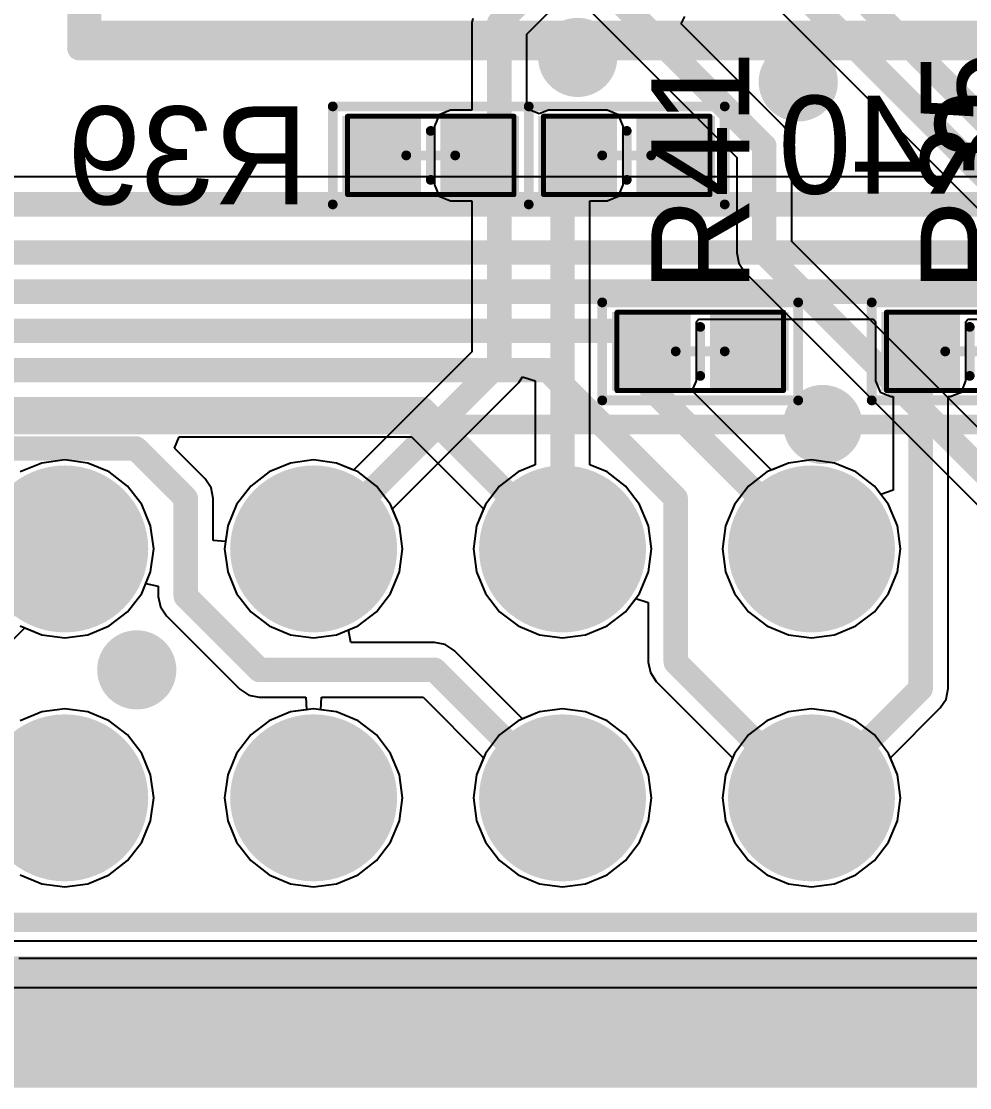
# Model space of a CAD drawing. Header units: millimetres. Extents: x 118 to 288, y 159 to 220.
# Drawn here: x 196.32 to 206, y 177.26 to 188.14 of the extents above; entities that cross this region are included whole.
import ezdxf

# ---------------------------------------------------------------- set-up
doc = ezdxf.new("R2010")
doc.units = ezdxf.units.MM
for name, color, linetype in [('BottomLayer', 5, 'Continuous'), ('BottomOverlay', 54, 'Continuous'), ('BottomPaste', 16, 'Continuous'), ('BottomSolder', 6, 'Continuous'), ('InternalPlane1', 76, 'Continuous'), ('InternalPlane2', 16, 'Continuous'), ('KeepOutLayer', 6, 'Continuous'), ('Mechanical1', 6, 'Continuous'), ('Mechanical13', 56, 'Continuous'), ('Mechanical15', 56, 'Continuous'), ('MultiLayer', 9, 'Continuous'), ('PadHoleLayer', 156, 'Continuous'), ('TopLayer', 1, 'Continuous'), ('TopOverlay', 2, 'Continuous'), ('TopPaste', 8, 'Continuous'), ('TopSolder', 216, 'Continuous'), ('ViaHoleLayer', 16, 'Continuous')]:
    doc.layers.add(name, color=color, linetype=linetype)

# ---------------------------------------------------------------- blocks, each defined once
blk = doc.blocks.new('______2_10_B_15')
at = {"layer": 'BottomLayer', "const_width": 0.75}
for points in [[(-6.725, 1.27, 1), (-5.975, 1.27, 1)], [(-4.185, 1.27, 1), (-3.435, 1.27, 1)], [(-1.645, 1.27, 1), (-0.895, 1.27, 1)], [(0.895, 1.27, 1), (1.645, 1.27, 1)], [(-6.725, -1.27, 1), (-5.975, -1.27, 1)], [(-4.185, -1.27, 1), (-3.435, -1.27, 1)], [(-1.645, -1.27, 1), (-0.895, -1.27, 1)], [(0.895, -1.27, 1), (1.645, -1.27, 1)]]:
    blk.add_lwpolyline(points, format="xyb", close=True, dxfattribs=at)
at = {"layer": 'BottomOverlay', "const_width": 0.2}
for points in [[(-10.82, 2.54), (12.675, 2.54)], [(-10.82, -2.54), (12.675, -2.54)]]:
    blk.add_lwpolyline(points, dxfattribs=at)
at = {"layer": 'BottomSolder', "const_width": 0.852}
for points in [[(-6.776, 1.27, 1), (-5.924, 1.27, 1)], [(-4.236, 1.27, 1), (-3.384, 1.27, 1)], [(-1.696, 1.27, 1), (-0.844, 1.27, 1)], [(0.844, 1.27, 1), (1.696, 1.27, 1)], [(-6.776, -1.27, 1), (-5.924, -1.27, 1)], [(-4.236, -1.27, 1), (-3.384, -1.27, 1)], [(-1.696, -1.27, 1), (-0.844, -1.27, 1)], [(0.844, -1.27, 1), (1.696, -1.27, 1)]]:
    blk.add_lwpolyline(points, format="xyb", close=True, dxfattribs=at)
at = {"layer": 'InternalPlane1', "const_width": 0.704}
for points in [[(-6.702, 1.27, 1), (-5.998, 1.27, 1)], [(-4.162, 1.27, 1), (-3.458, 1.27, 1)], [(-1.622, 1.27, 1), (-0.918, 1.27, 1)], [(0.918, 1.27, 1), (1.622, 1.27, 1)], [(-6.702, -1.27, 1), (-5.998, -1.27, 1)], [(-4.162, -1.27, 1), (-3.458, -1.27, 1)], [(-1.622, -1.27, 1), (-0.918, -1.27, 1)], [(0.918, -1.27, 1), (1.622, -1.27, 1)]]:
    blk.add_lwpolyline(points, format="xyb", close=True, dxfattribs=at)
at = {"layer": 'InternalPlane2', "const_width": 0.704}
for points in [[(-6.702, 1.27, 1), (-5.998, 1.27, 1)], [(-4.162, 1.27, 1), (-3.458, 1.27, 1)], [(-1.622, 1.27, 1), (-0.918, 1.27, 1)], [(0.918, 1.27, 1), (1.622, 1.27, 1)], [(-6.702, -1.27, 1), (-5.998, -1.27, 1)], [(-4.162, -1.27, 1), (-3.458, -1.27, 1)], [(-1.622, -1.27, 1), (-0.918, -1.27, 1)], [(0.918, -1.27, 1), (1.622, -1.27, 1)]]:
    blk.add_lwpolyline(points, format="xyb", close=True, dxfattribs=at)
at = {"layer": 'MultiLayer', "const_width": 0.75}
for points in [[(-6.725, 1.27, 1), (-5.975, 1.27, 1)], [(-4.185, 1.27, 1), (-3.435, 1.27, 1)], [(-1.645, 1.27, 1), (-0.895, 1.27, 1)], [(0.895, 1.27, 1), (1.645, 1.27, 1)], [(-6.725, -1.27, 1), (-5.975, -1.27, 1)], [(-4.185, -1.27, 1), (-3.435, -1.27, 1)], [(-1.645, -1.27, 1), (-0.895, -1.27, 1)], [(0.895, -1.27, 1), (1.645, -1.27, 1)]]:
    blk.add_lwpolyline(points, format="xyb", close=True, dxfattribs=at)
at = {"layer": 'PadHoleLayer', "const_width": 0.45}
for points in [[(-6.575, 1.27, 1), (-6.125, 1.27, 1)], [(-4.035, 1.27, 1), (-3.585, 1.27, 1)], [(-1.495, 1.27, 1), (-1.045, 1.27, 1)], [(1.045, 1.27, 1), (1.495, 1.27, 1)], [(-6.575, -1.27, 1), (-6.125, -1.27, 1)], [(-4.035, -1.27, 1), (-3.585, -1.27, 1)], [(-1.495, -1.27, 1), (-1.045, -1.27, 1)], [(1.045, -1.27, 1), (1.495, -1.27, 1)]]:
    blk.add_lwpolyline(points, format="xyb", close=True, dxfattribs=at)
at = {"layer": 'TopLayer', "const_width": 0.75}
for points in [[(-6.725, 1.27, 1), (-5.975, 1.27, 1)], [(-4.185, 1.27, 1), (-3.435, 1.27, 1)], [(-1.645, 1.27, 1), (-0.895, 1.27, 1)], [(0.895, 1.27, 1), (1.645, 1.27, 1)], [(-6.725, -1.27, 1), (-5.975, -1.27, 1)], [(-4.185, -1.27, 1), (-3.435, -1.27, 1)], [(-1.645, -1.27, 1), (-0.895, -1.27, 1)], [(0.895, -1.27, 1), (1.645, -1.27, 1)]]:
    blk.add_lwpolyline(points, format="xyb", close=True, dxfattribs=at)
at = {"layer": 'TopSolder', "const_width": 0.852}
for points in [[(-6.776, 1.27, 1), (-5.924, 1.27, 1)], [(-4.236, 1.27, 1), (-3.384, 1.27, 1)], [(-1.696, 1.27, 1), (-0.844, 1.27, 1)], [(0.844, 1.27, 1), (1.696, 1.27, 1)], [(-6.776, -1.27, 1), (-5.924, -1.27, 1)], [(-4.236, -1.27, 1), (-3.384, -1.27, 1)], [(-1.696, -1.27, 1), (-0.844, -1.27, 1)], [(0.844, -1.27, 1), (1.696, -1.27, 1)]]:
    blk.add_lwpolyline(points, format="xyb", close=True, dxfattribs=at)
blk = doc.blocks.new('TDSR1350_97')
at = {"layer": 'TopOverlay', "const_width": 0.254}
for points in [[(-6.105, -8.745), (-6.105, 8.755)], [(-6.105, -8.745), (6.145, -8.745)]]:
    blk.add_lwpolyline(points, dxfattribs=at)
at = {"layer": 'TopOverlay', "const_width": 0.127}
blk.add_lwpolyline([(-6.168, -8.745, 1), (-6.041, -8.745, 1)], format="xyb", close=True, dxfattribs=at)
blk.add_lwpolyline([(-6.168, -8.745, 1), (-6.041, -8.745, 1)], format="xyb", close=True, dxfattribs=at)
blk = doc.blocks.new('0402__129')
at = {"layer": 'Mechanical15'}
for points, const_width in [([(-0.4, 0.85), (0.4, 0.85)], 0.05), ([(-0.4, 0.85), (-0.4, -0.85)], 0.05), ([(0.4, 0.85), (0.4, -0.85)], 0.05), ([(0, 0.25), (0, -0.25)], 0.1), ([(-0.25, 0), (0.25, 0)], 0.1), ([(-0.4, -0.85), (0.4, -0.85)], 0.05)]:
    blk.add_lwpolyline(points, dxfattribs=dict(at, const_width=const_width))
for points, const_width in [([(-0.412, 0.85, 1), (-0.387, 0.85, 1)], 0.025), ([(-0.412, 0.85, 1), (-0.387, 0.85, 1)], 0.025), ([(0.387, 0.85, 1), (0.412, 0.85, 1)], 0.025), ([(0.387, 0.85, 1), (0.412, 0.85, 1)], 0.025), ([(-0.025, 0.25, 1), (0.025, 0.25, 1)], 0.05), ([(-0.275, 0, 1), (-0.225, 0, 1)], 0.05), ([(0.225, 0, 1), (0.275, 0, 1)], 0.05), ([(-0.025, -0.25, 1), (0.025, -0.25, 1)], 0.05), ([(-0.412, -0.85, 1), (-0.387, -0.85, 1)], 0.025), ([(-0.412, -0.85, 1), (-0.387, -0.85, 1)], 0.025), ([(0.387, -0.85, 1), (0.412, -0.85, 1)], 0.025), ([(0.387, -0.85, 1), (0.412, -0.85, 1)], 0.025)]:
    blk.add_lwpolyline(points, format="xyb", close=True, dxfattribs=dict(at, const_width=const_width))
at = {"layer": 'TopLayer'}
for points in [[(0.3, 0.8), (-0.3, 0.8), (0.3, 0.2), (-0.3, 0.2)], [(0.3, -0.2), (-0.3, -0.2), (0.3, -0.8), (-0.3, -0.8)]]:
    blk.add_solid(points, dxfattribs=at)
at = {"layer": 'TopOverlay', "const_width": 0.1}
for points in [[(-0.5, 1), (-0.5, -1)], [(-0.5, 1), (0.5, 1)], [(0.5, 1), (0.5, -1)], [(-0.5, -1), (0.5, -1)]]:
    blk.add_lwpolyline(points, dxfattribs=at)
at = {"layer": 'TopOverlay', "const_width": 0.05}
for points in [[(-0.525, 1, 1), (-0.475, 1, 1)], [(-0.525, 1, 1), (-0.475, 1, 1)], [(0.475, 1, 1), (0.525, 1, 1)], [(0.475, 1, 1), (0.525, 1, 1)], [(-0.525, -1, 1), (-0.475, -1, 1)], [(-0.525, -1, 1), (-0.475, -1, 1)], [(0.475, -1, 1), (0.525, -1, 1)], [(0.475, -1, 1), (0.525, -1, 1)]]:
    blk.add_lwpolyline(points, format="xyb", close=True, dxfattribs=at)
at = {"layer": 'TopPaste'}
for points in [[(0.3, 0.8), (-0.3, 0.8), (0.3, 0.2), (-0.3, 0.2)], [(0.3, -0.2), (-0.3, -0.2), (0.3, -0.8), (-0.3, -0.8)]]:
    blk.add_solid(points, dxfattribs=at)
at = {"layer": 'TopSolder'}
for points in [[(0.402, 0.902), (-0.402, 0.902), (0.402, 0.098), (-0.402, 0.098)], [(0.402, -0.098), (-0.402, -0.098), (0.402, -0.902), (-0.402, -0.902)]]:
    blk.add_solid(points, dxfattribs=at)
blk = doc.blocks.new('0402__B_133')
at = {"layer": 'BottomLayer'}
for points in [[(0.3, 0.8), (-0.3, 0.8), (0.3, 0.2), (-0.3, 0.2)], [(0.3, -0.2), (-0.3, -0.2), (0.3, -0.8), (-0.3, -0.8)]]:
    blk.add_solid(points, dxfattribs=at)
at = {"layer": 'BottomOverlay', "const_width": 0.1}
for points in [[(-0.5, 1), (-0.5, -1)], [(-0.5, 1), (0.5, 1)], [(0.5, 1), (0.5, -1)], [(-0.5, -1), (0.5, -1)]]:
    blk.add_lwpolyline(points, dxfattribs=at)
at = {"layer": 'BottomOverlay', "const_width": 0.05}
for points in [[(-0.525, 1, 1), (-0.475, 1, 1)], [(-0.525, 1, 1), (-0.475, 1, 1)], [(0.475, 1, 1), (0.525, 1, 1)], [(0.475, 1, 1), (0.525, 1, 1)], [(-0.525, -1, 1), (-0.475, -1, 1)], [(-0.525, -1, 1), (-0.475, -1, 1)], [(0.475, -1, 1), (0.525, -1, 1)], [(0.475, -1, 1), (0.525, -1, 1)]]:
    blk.add_lwpolyline(points, format="xyb", close=True, dxfattribs=at)
at = {"layer": 'BottomPaste'}
for points in [[(0.3, 0.8), (-0.3, 0.8), (0.3, 0.2), (-0.3, 0.2)], [(0.3, -0.2), (-0.3, -0.2), (0.3, -0.8), (-0.3, -0.8)]]:
    blk.add_solid(points, dxfattribs=at)
at = {"layer": 'BottomSolder'}
for points in [[(0.402, 0.902), (-0.402, 0.902), (0.402, 0.098), (-0.402, 0.098)], [(0.402, -0.098), (-0.402, -0.098), (0.402, -0.902), (-0.402, -0.902)]]:
    blk.add_solid(points, dxfattribs=at)
at = {"layer": 'Mechanical15'}
for points, const_width in [([(-0.4, 0.85), (0.4, 0.85)], 0.05), ([(-0.4, 0.85), (-0.4, -0.85)], 0.05), ([(0.4, 0.85), (0.4, -0.85)], 0.05), ([(0, 0.25), (0, -0.25)], 0.1), ([(-0.25, 0), (0.25, 0)], 0.1), ([(-0.4, -0.85), (0.4, -0.85)], 0.05)]:
    blk.add_lwpolyline(points, dxfattribs=dict(at, const_width=const_width))
for points, const_width in [([(-0.412, 0.85, 1), (-0.387, 0.85, 1)], 0.025), ([(-0.412, 0.85, 1), (-0.387, 0.85, 1)], 0.025), ([(0.387, 0.85, 1), (0.412, 0.85, 1)], 0.025), ([(0.387, 0.85, 1), (0.412, 0.85, 1)], 0.025), ([(-0.025, 0.25, 1), (0.025, 0.25, 1)], 0.05), ([(-0.275, 0, 1), (-0.225, 0, 1)], 0.05), ([(0.225, 0, 1), (0.275, 0, 1)], 0.05), ([(-0.025, -0.25, 1), (0.025, -0.25, 1)], 0.05), ([(-0.412, -0.85, 1), (-0.387, -0.85, 1)], 0.025), ([(-0.412, -0.85, 1), (-0.387, -0.85, 1)], 0.025), ([(0.387, -0.85, 1), (0.412, -0.85, 1)], 0.025), ([(0.387, -0.85, 1), (0.412, -0.85, 1)], 0.025)]:
    blk.add_lwpolyline(points, format="xyb", close=True, dxfattribs=dict(at, const_width=const_width))
blk = doc.blocks.new('0402__B_134')
at = {"layer": 'BottomLayer'}
for points in [[(0.3, 0.8), (-0.3, 0.8), (0.3, 0.2), (-0.3, 0.2)], [(0.3, -0.2), (-0.3, -0.2), (0.3, -0.8), (-0.3, -0.8)]]:
    blk.add_solid(points, dxfattribs=at)
at = {"layer": 'BottomOverlay', "const_width": 0.1}
for points in [[(-0.5, -1), (-0.5, 1)], [(0.5, 1), (-0.5, 1)], [(0.5, -1), (0.5, 1)], [(0.5, -1), (-0.5, -1)]]:
    blk.add_lwpolyline(points, dxfattribs=at)
at = {"layer": 'BottomOverlay', "const_width": 0.05}
for points in [[(-0.525, 1, 1), (-0.475, 1, 1)], [(-0.525, 1, 1), (-0.475, 1, 1)], [(0.475, 1, 1), (0.525, 1, 1)], [(0.475, 1, 1), (0.525, 1, 1)], [(-0.525, -1, 1), (-0.475, -1, 1)], [(-0.525, -1, 1), (-0.475, -1, 1)], [(0.475, -1, 1), (0.525, -1, 1)], [(0.475, -1, 1), (0.525, -1, 1)]]:
    blk.add_lwpolyline(points, format="xyb", close=True, dxfattribs=at)
at = {"layer": 'BottomPaste'}
for points in [[(0.3, 0.8), (-0.3, 0.8), (0.3, 0.2), (-0.3, 0.2)], [(0.3, -0.2), (-0.3, -0.2), (0.3, -0.8), (-0.3, -0.8)]]:
    blk.add_solid(points, dxfattribs=at)
at = {"layer": 'BottomSolder'}
for points in [[(0.402, 0.902), (-0.402, 0.902), (0.402, 0.098), (-0.402, 0.098)], [(0.402, -0.098), (-0.402, -0.098), (0.402, -0.902), (-0.402, -0.902)]]:
    blk.add_solid(points, dxfattribs=at)
at = {"layer": 'Mechanical15'}
for points, const_width in [([(0.4, 0.85), (-0.4, 0.85)], 0.05), ([(-0.4, -0.85), (-0.4, 0.85)], 0.05), ([(0.4, -0.85), (0.4, 0.85)], 0.05), ([(0, -0.25), (0, 0.25)], 0.1), ([(0.25, 0), (-0.25, 0)], 0.1), ([(0.4, -0.85), (-0.4, -0.85)], 0.05)]:
    blk.add_lwpolyline(points, dxfattribs=dict(at, const_width=const_width))
for points, const_width in [([(-0.412, 0.85, 1), (-0.387, 0.85, 1)], 0.025), ([(-0.412, 0.85, 1), (-0.387, 0.85, 1)], 0.025), ([(0.387, 0.85, 1), (0.412, 0.85, 1)], 0.025), ([(0.387, 0.85, 1), (0.412, 0.85, 1)], 0.025), ([(-0.025, 0.25, 1), (0.025, 0.25, 1)], 0.05), ([(-0.275, 0, 1), (-0.225, 0, 1)], 0.05), ([(0.225, 0, 1), (0.275, 0, 1)], 0.05), ([(-0.025, -0.25, 1), (0.025, -0.25, 1)], 0.05), ([(-0.412, -0.85, 1), (-0.387, -0.85, 1)], 0.025), ([(-0.412, -0.85, 1), (-0.387, -0.85, 1)], 0.025), ([(0.387, -0.85, 1), (0.412, -0.85, 1)], 0.025), ([(0.387, -0.85, 1), (0.412, -0.85, 1)], 0.025)]:
    blk.add_lwpolyline(points, format="xyb", close=True, dxfattribs=dict(at, const_width=const_width))
blk = doc.blocks.new('0402__135')
at = {"layer": 'Mechanical15'}
for points, const_width in [([(-0.4, 0.85), (0.4, 0.85)], 0.05), ([(-0.4, 0.85), (-0.4, -0.85)], 0.05), ([(0.4, 0.85), (0.4, -0.85)], 0.05), ([(0, 0.25), (0, -0.25)], 0.1), ([(-0.25, 0), (0.25, 0)], 0.1), ([(-0.4, -0.85), (0.4, -0.85)], 0.05)]:
    blk.add_lwpolyline(points, dxfattribs=dict(at, const_width=const_width))
for points, const_width in [([(-0.412, 0.85, 1), (-0.387, 0.85, 1)], 0.025), ([(-0.412, 0.85, 1), (-0.387, 0.85, 1)], 0.025), ([(0.387, 0.85, 1), (0.412, 0.85, 1)], 0.025), ([(0.387, 0.85, 1), (0.412, 0.85, 1)], 0.025), ([(-0.025, 0.25, 1), (0.025, 0.25, 1)], 0.05), ([(-0.275, 0, 1), (-0.225, 0, 1)], 0.05), ([(0.225, 0, 1), (0.275, 0, 1)], 0.05), ([(-0.025, -0.25, 1), (0.025, -0.25, 1)], 0.05), ([(-0.412, -0.85, 1), (-0.387, -0.85, 1)], 0.025), ([(-0.412, -0.85, 1), (-0.387, -0.85, 1)], 0.025), ([(0.387, -0.85, 1), (0.412, -0.85, 1)], 0.025), ([(0.387, -0.85, 1), (0.412, -0.85, 1)], 0.025)]:
    blk.add_lwpolyline(points, format="xyb", close=True, dxfattribs=dict(at, const_width=const_width))
at = {"layer": 'TopLayer'}
for points in [[(0.3, 0.8), (-0.3, 0.8), (0.3, 0.2), (-0.3, 0.2)], [(0.3, -0.2), (-0.3, -0.2), (0.3, -0.8), (-0.3, -0.8)]]:
    blk.add_solid(points, dxfattribs=at)
at = {"layer": 'TopOverlay', "const_width": 0.1}
for points in [[(-0.5, 1), (-0.5, -1)], [(-0.5, 1), (0.5, 1)], [(0.5, 1), (0.5, -1)], [(-0.5, -1), (0.5, -1)]]:
    blk.add_lwpolyline(points, dxfattribs=at)
at = {"layer": 'TopOverlay', "const_width": 0.05}
for points in [[(-0.525, 1, 1), (-0.475, 1, 1)], [(-0.525, 1, 1), (-0.475, 1, 1)], [(0.475, 1, 1), (0.525, 1, 1)], [(0.475, 1, 1), (0.525, 1, 1)], [(-0.525, -1, 1), (-0.475, -1, 1)], [(-0.525, -1, 1), (-0.475, -1, 1)], [(0.475, -1, 1), (0.525, -1, 1)], [(0.475, -1, 1), (0.525, -1, 1)]]:
    blk.add_lwpolyline(points, format="xyb", close=True, dxfattribs=at)
at = {"layer": 'TopPaste'}
for points in [[(0.3, 0.8), (-0.3, 0.8), (0.3, 0.2), (-0.3, 0.2)], [(0.3, -0.2), (-0.3, -0.2), (0.3, -0.8), (-0.3, -0.8)]]:
    blk.add_solid(points, dxfattribs=at)
at = {"layer": 'TopSolder'}
for points in [[(0.402, 0.902), (-0.402, 0.902), (0.402, 0.098), (-0.402, 0.098)], [(0.402, -0.098), (-0.402, -0.098), (0.402, -0.902), (-0.402, -0.902)]]:
    blk.add_solid(points, dxfattribs=at)

msp = doc.modelspace()

# ---------------------------------------------------------------- linework, layer by layer
at = {"layer": 'BottomLayer'}
for p, q in [((201.983, 188.396), (203.623, 186.755)), ((201.48, 188.013), (201.81, 188.343)), ((204.02, 188.293), (208.47, 183.843)), ((200.928, 188.171), (200.92, 188.129)), ((203.055, 188.116), (203.094, 188.193)), ((200.92, 188.129), (200.92, 187.237)), ((204.102, 187.07), (203.055, 188.116)), ((201.48, 187.251), (201.48, 188.013)), ((200.585, 187.19), (200.538, 187.075)), ((200.7, 187.237), (200.585, 187.19)), ((200.92, 187.237), (200.7, 187.237)), ((201.607, 187.199), (201.48, 187.251)), ((201.7, 187.237), (201.607, 187.199)), ((202.3, 187.237), (201.7, 187.237)), ((202.415, 187.19), (202.3, 187.237)), ((202.462, 187.075), (202.415, 187.19)), ((200.538, 187.075), (200.538, 186.475)), ((202.462, 186.475), (202.462, 187.075)), ((204.163, 186.979), (204.102, 187.07)), ((204.184, 186.872), (204.163, 186.979)), ((204.184, 185.897), (204.184, 186.872)), ((203.623, 186.755), (203.623, 185.781)), ((200.538, 186.475), (200.585, 186.36)), ((202.415, 186.36), (202.462, 186.475)), ((200.585, 186.36), (200.7, 186.313)), ((200.7, 186.313), (200.92, 186.313)), ((200.92, 186.313), (200.92, 184.771)), ((202.125, 183.617), (202.125, 186.313)), ((202.125, 186.313), (202.3, 186.313)), ((202.3, 186.313), (202.415, 186.36)), ((206.517, 183.564), (204.184, 185.897)), ((203.623, 185.781), (203.644, 185.674)), ((203.644, 185.674), (203.705, 185.583)), ((203.705, 185.583), (206.12, 183.168)), ((200.92, 184.771), (199.713, 183.564)), ((200.11, 183.168), (201.398, 184.456)), ((201.398, 184.456), (201.438, 184.515)), ((201.438, 184.515), (201.565, 184.476)), ((201.565, 184.476), (201.565, 183.617)), ((196.53, 183.636), (196.311, 183.546)), ((196.765, 183.667), (196.53, 183.636)), ((197, 183.636), (196.765, 183.667)), ((197.219, 183.546), (197, 183.636)), ((199.07, 183.636), (198.851, 183.546)), ((199.305, 183.667), (199.07, 183.636)), ((199.54, 183.636), (199.305, 183.667)), ((199.713, 183.564), (199.54, 183.636)), ((201.565, 183.617), (201.391, 183.546)), ((202.299, 183.546), (202.125, 183.617)), ((204.15, 183.636), (203.931, 183.546)), ((204.385, 183.667), (204.15, 183.636)), ((204.62, 183.636), (204.385, 183.667)), ((204.839, 183.546), (204.62, 183.636)), ((197.407, 183.401), (197.219, 183.546)), ((198.851, 183.546), (198.663, 183.401)), ((201.391, 183.546), (201.203, 183.401)), ((202.487, 183.401), (202.299, 183.546)), ((203.931, 183.546), (203.743, 183.401)), ((205.027, 183.401), (204.839, 183.546)), ((197.551, 183.213), (197.407, 183.401)), ((198.663, 183.401), (198.519, 183.213)), ((201.203, 183.401), (201.059, 183.213)), ((202.631, 183.213), (202.487, 183.401)), ((203.743, 183.401), (203.599, 183.213)), ((205.171, 183.213), (205.027, 183.401)), ((197.642, 182.994), (197.551, 183.213)), ((198.519, 183.213), (198.428, 182.994)), ((200.182, 182.994), (200.11, 183.168)), ((201.059, 183.213), (200.968, 182.994)), ((202.722, 182.994), (202.631, 183.213)), ((203.599, 183.213), (203.508, 182.994)), ((205.262, 182.994), (205.171, 183.213)), ((197.673, 182.759), (197.642, 182.994)), ((198.428, 182.994), (198.397, 182.759)), ((200.213, 182.759), (200.182, 182.994)), ((200.968, 182.994), (200.937, 182.759)), ((202.753, 182.759), (202.722, 182.994)), ((203.508, 182.994), (203.477, 182.759)), ((205.293, 182.759), (205.262, 182.994)), ((197.642, 182.524), (197.673, 182.759)), ((198.397, 182.759), (198.428, 182.524)), ((200.182, 182.524), (200.213, 182.759)), ((200.937, 182.759), (200.968, 182.524)), ((202.722, 182.524), (202.753, 182.759)), ((203.477, 182.759), (203.508, 182.524)), ((205.262, 182.524), (205.293, 182.759)), ((197.551, 182.306), (197.642, 182.524)), ((198.428, 182.524), (198.519, 182.306)), ((200.091, 182.306), (200.182, 182.524)), ((200.968, 182.524), (201.059, 182.306)), ((202.631, 182.306), (202.722, 182.524)), ((203.508, 182.524), (203.599, 182.306)), ((205.171, 182.306), (205.262, 182.524)), ((197.407, 182.118), (197.551, 182.306)), ((198.519, 182.306), (198.663, 182.118)), ((199.947, 182.118), (200.091, 182.306)), ((201.059, 182.306), (201.203, 182.118)), ((202.487, 182.118), (202.631, 182.306)), ((203.599, 182.306), (203.743, 182.118)), ((205.027, 182.118), (205.171, 182.306)), ((197.219, 181.973), (197.407, 182.118)), ((198.663, 182.118), (198.851, 181.973)), ((199.759, 181.973), (199.947, 182.118)), ((201.203, 182.118), (201.391, 181.973)), ((202.299, 181.973), (202.487, 182.118)), ((203.743, 182.118), (203.931, 181.973)), ((204.839, 181.973), (205.027, 182.118)), ((196.311, 181.973), (196.53, 181.883)), ((197, 181.883), (197.219, 181.973)), ((198.851, 181.973), (199.07, 181.883)), ((199.54, 181.883), (199.759, 181.973)), ((201.391, 181.973), (201.61, 181.883)), ((202.08, 181.883), (202.299, 181.973)), ((203.931, 181.973), (204.15, 181.883)), ((204.62, 181.883), (204.839, 181.973)), ((196.53, 181.883), (196.765, 181.852)), ((196.765, 181.852), (197, 181.883)), ((199.07, 181.883), (199.305, 181.852)), ((199.305, 181.852), (199.54, 181.883)), ((201.61, 181.883), (201.845, 181.852)), ((201.845, 181.852), (202.08, 181.883)), ((204.15, 181.883), (204.385, 181.852)), ((204.385, 181.852), (204.62, 181.883)), ((196.53, 181.096), (196.311, 181.006)), ((196.765, 181.127), (196.53, 181.096)), ((197, 181.096), (196.765, 181.127)), ((197.219, 181.006), (197, 181.096)), ((199.07, 181.096), (198.851, 181.006)), ((199.305, 181.127), (199.07, 181.096)), ((199.54, 181.096), (199.305, 181.127)), ((199.759, 181.006), (199.54, 181.096)), ((201.61, 181.096), (201.391, 181.006)), ((201.845, 181.127), (201.61, 181.096)), ((202.08, 181.096), (201.845, 181.127)), ((202.299, 181.006), (202.08, 181.096)), ((204.15, 181.096), (203.931, 181.006)), ((204.385, 181.127), (204.15, 181.096)), ((204.62, 181.096), (204.385, 181.127)), ((204.839, 181.006), (204.62, 181.096)), ((197.407, 180.861), (197.219, 181.006)), ((198.851, 181.006), (198.663, 180.861)), ((199.947, 180.861), (199.759, 181.006)), ((201.391, 181.006), (201.203, 180.861)), ((202.487, 180.861), (202.299, 181.006)), ((203.931, 181.006), (203.743, 180.861)), ((205.027, 180.861), (204.839, 181.006)), ((197.551, 180.673), (197.407, 180.861)), ((198.663, 180.861), (198.519, 180.673)), ((200.091, 180.673), (199.947, 180.861)), ((201.203, 180.861), (201.059, 180.673)), ((202.631, 180.673), (202.487, 180.861)), ((203.743, 180.861), (203.599, 180.673)), ((205.171, 180.673), (205.027, 180.861)), ((197.642, 180.454), (197.551, 180.673)), ((198.519, 180.673), (198.428, 180.454)), ((200.182, 180.454), (200.091, 180.673)), ((201.059, 180.673), (200.968, 180.454)), ((202.722, 180.454), (202.631, 180.673)), ((203.599, 180.673), (203.508, 180.454)), ((205.262, 180.454), (205.171, 180.673)), ((197.673, 180.219), (197.642, 180.454)), ((198.428, 180.454), (198.397, 180.219)), ((200.213, 180.219), (200.182, 180.454)), ((200.968, 180.454), (200.937, 180.219)), ((202.753, 180.219), (202.722, 180.454)), ((203.508, 180.454), (203.477, 180.219)), ((205.293, 180.219), (205.262, 180.454)), ((197.642, 179.984), (197.673, 180.219)), ((198.397, 180.219), (198.428, 179.984)), ((200.182, 179.984), (200.213, 180.219)), ((200.937, 180.219), (200.968, 179.984)), ((202.722, 179.984), (202.753, 180.219)), ((203.477, 180.219), (203.508, 179.984)), ((205.262, 179.984), (205.293, 180.219)), ((197.551, 179.766), (197.642, 179.984)), ((198.428, 179.984), (198.519, 179.766)), ((200.091, 179.766), (200.182, 179.984)), ((200.968, 179.984), (201.059, 179.766)), ((202.631, 179.766), (202.722, 179.984)), ((203.508, 179.984), (203.599, 179.766)), ((205.171, 179.766), (205.262, 179.984)), ((197.407, 179.578), (197.551, 179.766)), ((198.519, 179.766), (198.663, 179.578)), ((199.947, 179.578), (200.091, 179.766)), ((201.059, 179.766), (201.203, 179.578)), ((202.487, 179.578), (202.631, 179.766)), ((203.599, 179.766), (203.743, 179.578)), ((205.027, 179.578), (205.171, 179.766)), ((197.219, 179.433), (197.407, 179.578)), ((198.663, 179.578), (198.851, 179.433)), ((199.759, 179.433), (199.947, 179.578)), ((201.203, 179.578), (201.391, 179.433)), ((202.299, 179.433), (202.487, 179.578)), ((203.743, 179.578), (203.931, 179.433)), ((204.839, 179.433), (205.027, 179.578)), ((196.311, 179.433), (196.53, 179.343)), ((196.53, 179.343), (196.765, 179.312)), ((196.765, 179.312), (197, 179.343)), ((197, 179.343), (197.219, 179.433)), ((198.851, 179.433), (199.07, 179.343)), ((199.07, 179.343), (199.305, 179.312)), ((199.305, 179.312), (199.54, 179.343)), ((199.54, 179.343), (199.759, 179.433)), ((201.391, 179.433), (201.61, 179.343)), ((201.61, 179.343), (201.845, 179.312)), ((201.845, 179.312), (202.08, 179.343)), ((202.08, 179.343), (202.299, 179.433)), ((203.931, 179.433), (204.15, 179.343)), ((204.15, 179.343), (204.385, 179.312)), ((204.385, 179.312), (204.62, 179.343)), ((204.62, 179.343), (204.839, 179.433)), ((210.527, 178.581), (196.296, 178.581))]:
    msp.add_line(p, q, dxfattribs=at)
for points, const_width in [([(202.012, 188.763), (203.903, 186.872)], 0.25), ([(204.618, 188.657), (206.75, 186.525)], 0.25), ([(201.2, 188.129), (201.612, 188.541)], 0.25), ([(204.218, 188.491), (208.75, 183.959)], 0.25), ([(201.2, 186.775), (201.2, 188.129)], 0.25), ([(203.903, 185.781), (203.903, 186.872)], 0.25), ([(201.2, 184.654), (201.2, 186.775)], 0.25), ([(201.845, 186.62), (202, 186.775)], 0.25), ([(201.845, 182.759), (201.845, 186.62)], 0.25), ([(203.903, 185.781), (206.925, 182.759)], 0.25), ([(199.305, 182.759), (201.2, 184.654)], 0.25), ([(199.138, 182.927), (199.305, 182.759)], 0.25), ([(196.169, 178.275), (253.039, 178.275)], 0.3)]:
    msp.add_lwpolyline(points, dxfattribs=dict(at, const_width=const_width))
for points, const_width in [([(201.138, 188.129, 1), (201.263, 188.129, 1)], 0.125), ([(201.138, 188.129, 1), (201.263, 188.129, 1)], 0.125), ([(201.825, 187.775, 1), (202.175, 187.775, 1)], 0.35), ([(204.075, 187.525, 1), (204.425, 187.525, 1)], 0.35), ([(203.841, 186.872, 1), (203.966, 186.872, 1)], 0.125), ([(203.841, 186.872, 1), (203.966, 186.872, 1)], 0.125), ([(201.138, 186.775, 1), (201.263, 186.775, 1)], 0.125), ([(201.138, 186.775, 1), (201.263, 186.775, 1)], 0.125), ([(201.938, 186.775, 1), (202.062, 186.775, 1)], 0.125), ([(201.783, 186.62, 1), (201.908, 186.62, 1)], 0.125), ([(201.783, 186.62, 1), (201.908, 186.62, 1)], 0.125), ([(203.841, 185.781, 1), (203.966, 185.781, 1)], 0.125), ([(203.841, 185.781, 1), (203.966, 185.781, 1)], 0.125), ([(201.138, 184.654, 1), (201.263, 184.654, 1)], 0.125), ([(201.138, 184.654, 1), (201.263, 184.654, 1)], 0.125), ([(204.325, 184.029, 1), (204.675, 184.029, 1)], 0.35), ([(199.075, 182.927, 1), (199.2, 182.927, 1)], 0.125), ([(199.243, 182.759, 1), (199.368, 182.759, 1)], 0.125), ([(199.243, 182.759, 1), (199.368, 182.759, 1)], 0.125), ([(201.783, 182.759, 1), (201.908, 182.759, 1)], 0.125), ([(197.325, 181.525, 1), (197.675, 181.525, 1)], 0.35)]:
    msp.add_lwpolyline(points, format="xyb", close=True, dxfattribs=dict(at, const_width=const_width))
at = {"layer": 'InternalPlane1'}
msp.add_line((237.939, 178.28), (168.29, 178.28), dxfattribs=at)
at = {"layer": 'InternalPlane1', "const_width": 1.016}
msp.add_lwpolyline([(168.29, 177.769), (237.939, 177.769)], dxfattribs=at)
at = {"layer": 'InternalPlane2'}
msp.add_line((237.939, 178.28), (182.331, 178.28), dxfattribs=at)
at = {"layer": 'InternalPlane2', "const_width": 0.404}
for points in [[(201.798, 187.775, 1), (202.202, 187.775, 1)], [(204.048, 187.525, 1), (204.452, 187.525, 1)], [(204.298, 184.029, 1), (204.702, 184.029, 1)], [(197.298, 181.525, 1), (197.702, 181.525, 1)]]:
    msp.add_lwpolyline(points, format="xyb", close=True, dxfattribs=at)
at = {"layer": 'InternalPlane2', "const_width": 1.016}
msp.add_lwpolyline([(168.29, 177.769), (237.939, 177.769)], dxfattribs=at)
at = {"layer": 'KeepOutLayer', "const_width": 0.25}
msp.add_lwpolyline([(168.29, 177.769), (237.939, 177.769)], dxfattribs=at)
at = {"layer": 'Mechanical1', "const_width": 0.25}
for points in [[(196.915, 187.869), (196.915, 205.669)], [(196.915, 187.869), (209.315, 187.869)]]:
    msp.add_lwpolyline(points, dxfattribs=at)
at = {"layer": 'Mechanical1', "const_width": 0.125}
msp.add_lwpolyline([(196.852, 187.869, 1), (196.977, 187.869, 1)], format="xyb", close=True, dxfattribs=at)
msp.add_lwpolyline([(196.852, 187.869, 1), (196.977, 187.869, 1)], format="xyb", close=True, dxfattribs=at)
at = {"layer": 'Mechanical13', "const_width": 0.25}
msp.add_lwpolyline([(168.29, 177.769), (237.939, 177.769)], dxfattribs=at)
at = {"layer": 'MultiLayer', "const_width": 0.35}
for points in [[(201.825, 187.775, 1), (202.175, 187.775, 1)], [(204.075, 187.525, 1), (204.425, 187.525, 1)], [(204.325, 184.029, 1), (204.675, 184.029, 1)], [(197.325, 181.525, 1), (197.675, 181.525, 1)]]:
    msp.add_lwpolyline(points, format="xyb", close=True, dxfattribs=at)
at = {"layer": 'TopLayer'}
for p, q in [((228.091, 186.555), (193.007, 186.555)), ((203.212, 185.075), (203.232, 185.104)), ((203.232, 185.104), (205.018, 185.104)), ((205.018, 185.104), (205.038, 185.075)), ((205.962, 185.075), (205.982, 185.104)), ((205.982, 185.104), (208.018, 185.104)), ((203.212, 184.475), (203.212, 185.075)), ((205.038, 185.075), (205.038, 184.475)), ((205.962, 184.475), (205.962, 185.075)), ((203.169, 184.371), (203.212, 184.475)), ((205.038, 184.475), (205.085, 184.36)), ((205.915, 184.36), (205.962, 184.475)), ((203.977, 183.564), (203.169, 184.371)), ((205.085, 184.36), (205.2, 184.313)), ((205.8, 184.313), (205.915, 184.36)), ((205.2, 184.313), (205.22, 184.313)), ((205.22, 184.313), (205.22, 183.359)), ((205.78, 181.334), (205.78, 184.313)), ((205.78, 184.313), (205.8, 184.313)), ((197.885, 183.787), (197.933, 183.904)), ((197.933, 183.904), (200.304, 183.904)), ((200.304, 183.904), (201.04, 183.168)), ((198.198, 183.473), (197.885, 183.787)), ((199.07, 183.636), (198.851, 183.546)), ((199.305, 183.667), (199.07, 183.636)), ((199.54, 183.636), (199.305, 183.667)), ((199.759, 183.546), (199.54, 183.636)), ((204.15, 183.636), (203.977, 183.564)), ((204.385, 183.667), (204.15, 183.636)), ((204.62, 183.636), (204.385, 183.667)), ((204.839, 183.546), (204.62, 183.636)), ((198.259, 183.382), (198.198, 183.473)), ((198.851, 183.546), (198.663, 183.401)), ((199.947, 183.401), (199.759, 183.546)), ((205.027, 183.401), (204.839, 183.546)), ((198.28, 183.275), (198.259, 183.382)), ((198.663, 183.401), (198.519, 183.213)), ((200.091, 183.213), (199.947, 183.401)), ((205.093, 183.316), (205.027, 183.401)), ((198.28, 182.845), (198.28, 183.275)), ((205.22, 183.359), (205.093, 183.316)), ((198.519, 183.213), (198.428, 182.994)), ((200.182, 182.994), (200.091, 183.213)), ((201.04, 183.168), (200.968, 182.994)), ((198.428, 182.994), (198.407, 182.836)), ((200.213, 182.759), (200.182, 182.994)), ((200.968, 182.994), (200.937, 182.759)), ((198.407, 182.836), (198.28, 182.845)), ((200.182, 182.524), (200.213, 182.759)), ((200.937, 182.759), (200.968, 182.524)), ((200.091, 182.306), (200.182, 182.524)), ((200.968, 182.524), (201.059, 182.306)), ((197.551, 182.306), (197.593, 182.406)), ((197.593, 182.406), (197.72, 182.38)), ((197.407, 182.118), (197.551, 182.306)), ((197.72, 182.38), (197.72, 182.275)), ((197.72, 182.275), (197.741, 182.168)), ((199.947, 182.118), (200.091, 182.306)), ((201.059, 182.306), (201.203, 182.118)), ((197.741, 182.168), (197.802, 182.077)), ((202.487, 182.118), (202.593, 182.255)), ((202.593, 182.255), (202.72, 182.212)), ((202.72, 182.212), (202.72, 181.604)), ((197.219, 181.973), (197.407, 182.118)), ((197.802, 182.077), (198.552, 181.327)), ((199.759, 181.973), (199.947, 182.118)), ((201.203, 182.118), (201.391, 181.973)), ((202.299, 181.973), (202.487, 182.118)), ((195.538, 181.136), (196.357, 181.954)), ((196.357, 181.954), (196.53, 181.883)), ((197, 181.883), (197.219, 181.973)), ((199.66, 181.932), (199.759, 181.973)), ((201.391, 181.973), (201.61, 181.883)), ((202.08, 181.883), (202.299, 181.973)), ((196.53, 181.883), (196.765, 181.852)), ((196.765, 181.852), (197, 181.883)), ((199.686, 181.805), (199.66, 181.932)), ((201.61, 181.883), (201.845, 181.852)), ((201.845, 181.852), (202.08, 181.883)), ((200.539, 181.805), (199.686, 181.805)), ((200.647, 181.784), (200.539, 181.805)), ((200.738, 181.723), (200.647, 181.784)), ((201.437, 181.024), (200.738, 181.723)), ((202.72, 181.604), (202.741, 181.497)), ((202.741, 181.497), (202.802, 181.406)), ((202.802, 181.406), (203.58, 180.628)), ((198.552, 181.327), (198.643, 181.266)), ((205.759, 181.227), (205.78, 181.334)), ((198.643, 181.266), (198.75, 181.245)), ((198.75, 181.245), (199.224, 181.245)), ((199.224, 181.245), (199.233, 181.118)), ((199.377, 181.118), (199.386, 181.245)), ((199.386, 181.245), (200.423, 181.245)), ((200.423, 181.245), (201.04, 180.628)), ((205.698, 181.136), (205.759, 181.227)), ((196.53, 181.096), (196.311, 181.006)), ((196.765, 181.127), (196.53, 181.096)), ((197, 181.096), (196.765, 181.127)), ((197.219, 181.006), (197, 181.096)), ((199.07, 181.096), (198.851, 181.006)), ((199.233, 181.118), (199.07, 181.096)), ((199.54, 181.096), (199.377, 181.118)), ((199.759, 181.006), (199.54, 181.096)), ((201.61, 181.096), (201.437, 181.024)), ((201.845, 181.127), (201.61, 181.096)), ((202.08, 181.096), (201.845, 181.127)), ((202.299, 181.006), (202.08, 181.096)), ((205.19, 180.628), (205.698, 181.136)), ((197.407, 180.861), (197.219, 181.006)), ((198.851, 181.006), (198.663, 180.861)), ((199.947, 180.861), (199.759, 181.006)), ((202.487, 180.861), (202.299, 181.006)), ((197.551, 180.673), (197.407, 180.861)), ((198.663, 180.861), (198.519, 180.673)), ((200.091, 180.673), (199.947, 180.861)), ((202.631, 180.673), (202.487, 180.861)), ((197.642, 180.454), (197.551, 180.673)), ((198.519, 180.673), (198.428, 180.454)), ((200.182, 180.454), (200.091, 180.673)), ((202.722, 180.454), (202.631, 180.673)), ((201.04, 180.628), (200.968, 180.454)), ((203.58, 180.628), (203.508, 180.454)), ((205.262, 180.454), (205.19, 180.628)), ((197.673, 180.219), (197.642, 180.454)), ((198.428, 180.454), (198.397, 180.219)), ((200.213, 180.219), (200.182, 180.454)), ((200.968, 180.454), (200.937, 180.219)), ((202.753, 180.219), (202.722, 180.454)), ((203.508, 180.454), (203.477, 180.219)), ((205.293, 180.219), (205.262, 180.454)), ((197.642, 179.984), (197.673, 180.219)), ((198.397, 180.219), (198.428, 179.984)), ((200.182, 179.984), (200.213, 180.219)), ((200.937, 180.219), (200.968, 179.984)), ((202.722, 179.984), (202.753, 180.219)), ((203.477, 180.219), (203.508, 179.984)), ((205.262, 179.984), (205.293, 180.219)), ((197.551, 179.766), (197.642, 179.984)), ((198.428, 179.984), (198.519, 179.766)), ((200.091, 179.766), (200.182, 179.984)), ((200.968, 179.984), (201.059, 179.766)), ((202.631, 179.766), (202.722, 179.984)), ((203.508, 179.984), (203.599, 179.766)), ((205.171, 179.766), (205.262, 179.984)), ((197.407, 179.578), (197.551, 179.766)), ((198.519, 179.766), (198.663, 179.578)), ((199.947, 179.578), (200.091, 179.766)), ((201.059, 179.766), (201.203, 179.578)), ((202.487, 179.578), (202.631, 179.766)), ((203.599, 179.766), (203.743, 179.578)), ((205.027, 179.578), (205.171, 179.766)), ((197.219, 179.433), (197.407, 179.578)), ((198.663, 179.578), (198.851, 179.433)), ((199.759, 179.433), (199.947, 179.578)), ((201.203, 179.578), (201.391, 179.433)), ((202.299, 179.433), (202.487, 179.578)), ((203.743, 179.578), (203.931, 179.433)), ((204.839, 179.433), (205.027, 179.578)), ((196.311, 179.433), (196.53, 179.343)), ((196.53, 179.343), (196.765, 179.312)), ((196.765, 179.312), (197, 179.343)), ((197, 179.343), (197.219, 179.433)), ((198.851, 179.433), (199.07, 179.343)), ((199.07, 179.343), (199.305, 179.312)), ((199.305, 179.312), (199.54, 179.343)), ((199.54, 179.343), (199.759, 179.433)), ((201.391, 179.433), (201.61, 179.343)), ((201.61, 179.343), (201.845, 179.312)), ((201.845, 179.312), (202.08, 179.343)), ((202.08, 179.343), (202.299, 179.433)), ((203.931, 179.433), (204.15, 179.343)), ((204.15, 179.343), (204.385, 179.312)), ((204.385, 179.312), (204.62, 179.343)), ((204.62, 179.343), (204.839, 179.433)), ((223.333, 178.758), (195.809, 178.758))]:
    msp.add_line(p, q, dxfattribs=at)
for points, const_width in [([(201.825, 187.775, 1), (202.175, 187.775, 1)], 0.35), ([(204.075, 187.525, 1), (204.425, 187.525, 1)], 0.35), ([(202.478, 184.984, 1), (202.603, 184.984, 1)], 0.125), ([(202.478, 184.984, 1), (202.603, 184.984, 1)], 0.125), ([(202.687, 184.775, 1), (202.812, 184.775, 1)], 0.125), ([(202.687, 184.775, 1), (202.812, 184.775, 1)], 0.125), ([(205.438, 184.775, 1), (205.562, 184.775, 1)], 0.125), ([(201.628, 184.584, 1), (201.753, 184.584, 1)], 0.125), ([(201.628, 184.584, 1), (201.753, 184.584, 1)], 0.125), ([(202.687, 184.394, 1), (202.812, 184.394, 1)], 0.125), ([(202.687, 184.394, 1), (202.812, 184.394, 1)], 0.125), ([(204.325, 184.029, 1), (204.675, 184.029, 1)], 0.35), ([(200.358, 184.184, 1), (200.482, 184.184, 1)], 0.125), ([(200.358, 184.184, 1), (200.482, 184.184, 1)], 0.125), ([(197.428, 183.784, 1), (197.553, 183.784, 1)], 0.125), ([(197.428, 183.784, 1), (197.553, 183.784, 1)], 0.125), ([(197.938, 183.275, 1), (198.062, 183.275, 1)], 0.125), ([(197.938, 183.275, 1), (198.062, 183.275, 1)], 0.125), ([(202.938, 183.275, 1), (203.062, 183.275, 1)], 0.125), ([(202.938, 183.275, 1), (203.062, 183.275, 1)], 0.125), ([(196.703, 182.759, 1), (196.828, 182.759, 1)], 0.125), ([(201.783, 182.759, 1), (201.908, 182.759, 1)], 0.125), ([(204.323, 182.759, 1), (204.448, 182.759, 1)], 0.125), ([(197.938, 182.275, 1), (198.062, 182.275, 1)], 0.125), ([(197.938, 182.275, 1), (198.062, 182.275, 1)], 0.125), ([(197.325, 181.525, 1), (197.675, 181.525, 1)], 0.35), ([(202.938, 181.604, 1), (203.062, 181.604, 1)], 0.125), ([(202.938, 181.604, 1), (203.062, 181.604, 1)], 0.125), ([(198.688, 181.525, 1), (198.813, 181.525, 1)], 0.125), ([(198.688, 181.525, 1), (198.813, 181.525, 1)], 0.125), ([(200.477, 181.525, 1), (200.602, 181.525, 1)], 0.125), ([(200.477, 181.525, 1), (200.602, 181.525, 1)], 0.125), ([(205.438, 181.334, 1), (205.562, 181.334, 1)], 0.125), ([(205.438, 181.334, 1), (205.562, 181.334, 1)], 0.125), ([(196.632, 180.219, 1), (196.757, 180.219, 1)], 0.125), ([(196.632, 180.219, 1), (196.757, 180.219, 1)], 0.125), ([(196.703, 180.219, 1), (196.828, 180.219, 1)], 0.125), ([(201.783, 180.219, 1), (201.908, 180.219, 1)], 0.125), ([(204.323, 180.219, 1), (204.448, 180.219, 1)], 0.125), ([(204.323, 180.219, 1), (204.448, 180.219, 1)], 0.125)]:
    msp.add_lwpolyline(points, format="xyb", close=True, dxfattribs=dict(at, const_width=const_width))
for points, const_width in [([(188.25, 186.275), (228.5, 186.275)], 0.25), ([(187.887, 185.784), (224.741, 185.784)], 0.25), ([(187.141, 185.384), (224.391, 185.384)], 0.25), ([(185.791, 184.984), (202.541, 184.984)], 0.25), ([(202.541, 184.984), (202.75, 184.775)], 0.25), ([(202.75, 184.394), (202.75, 184.775)], 0.25), ([(205.5, 181.334), (205.5, 184.775)], 0.25), ([(185.572, 184.584), (201.691, 184.584)], 0.25), ([(201.691, 184.584), (203, 183.275)], 0.25), ([(202.75, 184.394), (204.385, 182.759)], 0.25), ([(185.406, 184.184), (200.42, 184.184)], 0.25), ([(200.42, 184.184), (201.845, 182.759)], 0.25), ([(189, 183.784), (197.491, 183.784)], 0.25), ([(197.491, 183.784), (198, 183.275)], 0.25), ([(198, 182.275), (198, 183.275)], 0.25), ([(203, 181.604), (203, 183.275)], 0.25), ([(195.34, 181.334), (196.765, 182.759)], 0.25), ([(198, 182.275), (198.75, 181.525)], 0.25), ([(203, 181.604), (204.385, 180.219)], 0.25), ([(198.75, 181.525), (200.539, 181.525)], 0.25), ([(200.539, 181.525), (201.845, 180.219)], 0.25), ([(204.385, 180.219), (205.5, 181.334)], 0.25), ([(195.5, 179.025), (196.694, 180.219)], 0.25), ([(196.694, 180.219), (196.765, 180.219)], 0.25), ([(170.9, 178.35), (233.25, 178.35)], 0.5)]:
    msp.add_lwpolyline(points, dxfattribs=dict(at, const_width=const_width))
at = {"layer": 'ViaHoleLayer', "const_width": 0.15}
for points in [[(201.925, 187.775, 1), (202.075, 187.775, 1)], [(204.175, 187.525, 1), (204.325, 187.525, 1)], [(204.425, 184.029, 1), (204.575, 184.029, 1)], [(197.425, 181.525, 1), (197.575, 181.525, 1)]]:
    msp.add_lwpolyline(points, format="xyb", close=True, dxfattribs=at)

# ---------------------------------------------------------------- block references
msp.add_blockref('TDSR1350_97', (203.115, 196.769))
for name, p, rotation in [('0402__B_133', (200.5, 186.775), 90), ('0402__B_134', (202.5, 186.775), 270), ('0402__135', (203.25, 184.775), 90), ('0402__129', (206, 184.775), 90), ('______2_10_B_15', (203.115, 181.489), 360)]:
    msp.add_blockref(name, p, dxfattribs=dict(rotation=rotation))

# ---------------------------------------------------------------- texts
at = {"layer": 'BottomOverlay', "text_generation_flag": 2}
for s, p in [('R40', (206.5, 186.384)), ('R39', (199.25, 186.275))]:
    msp.add_text(s, height=1, dxfattribs=at).set_placement(p)
at = {"layer": 'TopOverlay'}
for s, p in [('R41', (203.75, 185.384)), ('R35', (206.5, 185.384))]:
    msp.add_text(s, height=1, rotation=90, dxfattribs=at).set_placement(p)

doc.saveas('drawing.dxf')
